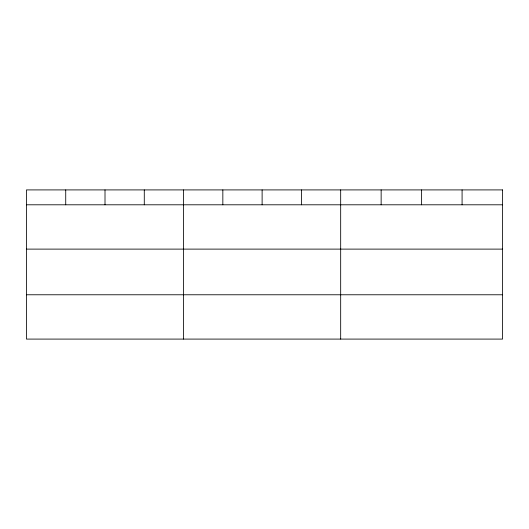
<?xml version="1.0" encoding="UTF-8"?>
<svg xmlns="http://www.w3.org/2000/svg" width="529" height="529" viewBox="0 0 529 529"><rect width="100%" height="100%" fill="white"/><g stroke="black" fill="none" stroke-linecap="round" stroke-linejoin="round"><path stroke-width="0.79" d="M26.45 204.796L502.55 204.796M26.45 249.113L502.55 249.113M26.45 294.772L502.55 294.772M462.081 189.911L462.081 204.796M421.613 189.911L421.613 204.796M381.144 189.911L381.144 204.796M340.676 189.911L340.676 339.089M301.398 189.911L301.398 204.796M262.119 189.911L262.119 204.796M222.841 189.911L222.841 204.796M183.563 189.911L183.563 339.089M144.285 189.911L144.285 204.796M105.007 189.911L105.007 204.796M65.728 189.911L65.728 204.796M502.55 189.911L26.45 189.911L26.45 339.089L502.55 339.089L502.55 189.911"/></g></svg>
